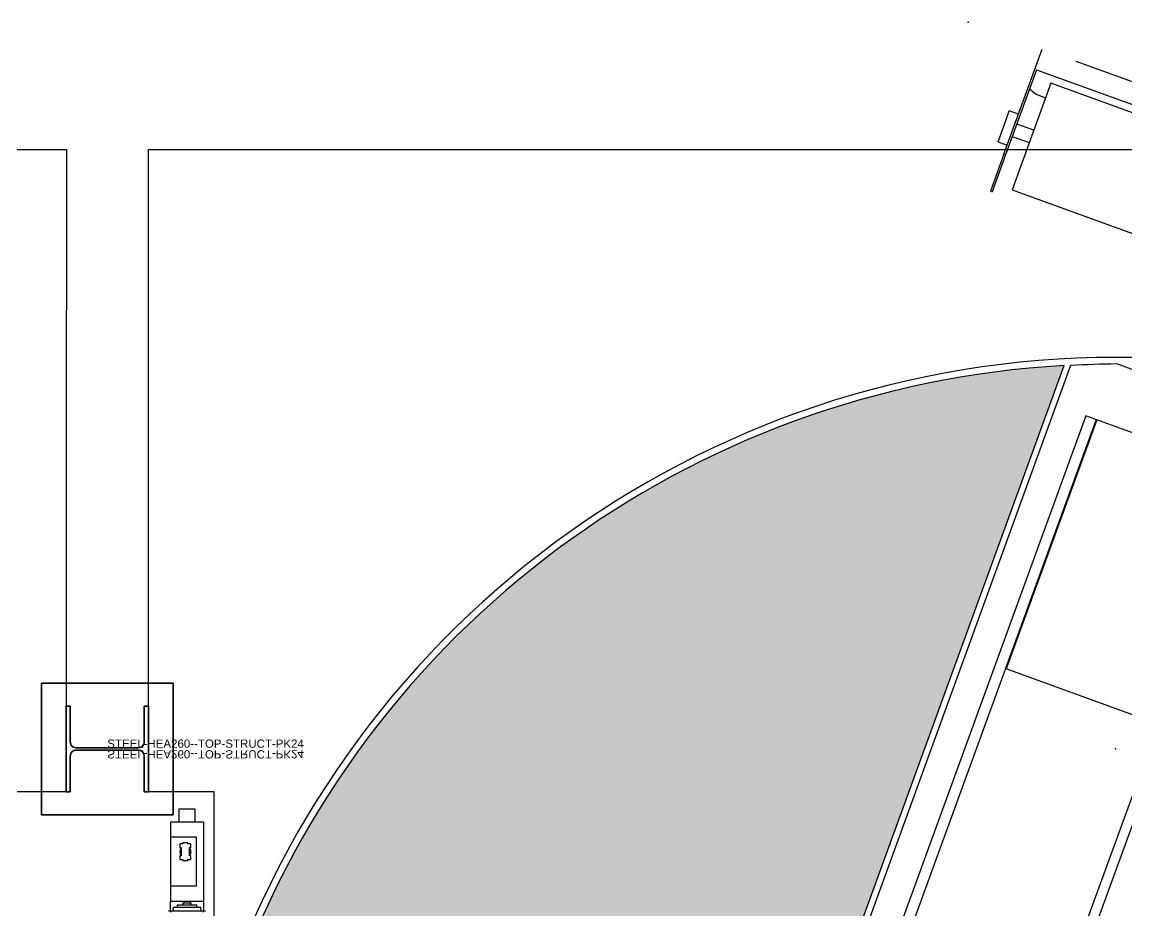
# Model space of a CAD drawing. Header units: millimetres. Extents: x 748 to 17792, y 1005 to 4889.
# Drawn here: x 2632.1 to 2967.9, y 1950.3 to 2220.5 of the extents above; entities that cross this region are included whole.
import ezdxf

# ---------------------------------------------------------------- set-up
doc = ezdxf.new("R2010")
doc.units = ezdxf.units.MM
doc.linetypes.add('PHANTOM', pattern=[12.7, 6.35, -1.27, 1.27, -1.27, 1.27, -1.27])
for name, color, linetype in [('PK24-EQUIPMENT', 150, 'Continuous'), ('PK24E-STRUCT-STEEL', 254, 'Continuous'), ('PKE24E-HIDDEN', 7, 'Continuous')]:
    doc.layers.add(name, color=color, linetype=linetype)
for name, color, linetype, true_color in [('PK24-SYS-ROOM', 8, 'Continuous', 0x808080), ('PK24E-COMP-PALLET', 132, 'Continuous', 0x00b7c8), ('PK24E-HELPER', 253, 'PHANTOM', 0xa1a1a1), ('PK24E-SYS-LIFT', 31, 'Continuous', 0xffcc5a)]:
    doc.layers.add(name, color=color, linetype=linetype, true_color=true_color)
doc.styles.get("Standard").update_dxf_attribs({"font": 'arial.ttf'})

# ---------------------------------------------------------------- blocks, each defined once
blk = doc.blocks.new('ELIFTTT-CHASIS--TOP-COMP-PKE24')
at = {"layer": 'PK24E-HELPER'}
blk.add_point((0, 167.5), dxfattribs=at)
at = {"layer": 'PK24E-SYS-LIFT'}
for p, q in [((-284.75, 149.25), (-284.75, 145.25)), ((-283.91, 149.25), (-284.75, 149.25)), ((-279.75, 149.25), (-283.91, 149.25)), ((-279.75, 145.25), (-279.75, 149.25)), ((-287.25, 145.25), (-287.25, 140.65)), ((-277.25, 145.25), (-287.25, 145.25)), ((-277.25, 145.25), (-277.25, 121.25)), ((-279.35, 140.65), (-287.25, 140.65)), ((-287.25, 140.65), (-287.25, 125.85)), ((-284.4, 138.62), (-284.4, 137.52)), ((-283.48, 138.62), (-284.4, 138.62)), ((-283.48, 138.95), (-283.48, 138.62)), ((-282.02, 138.95), (-283.48, 138.95)), ((-282.02, 138.62), (-282.02, 138.95)), ((-281.1, 138.62), (-282.02, 138.62)), ((-281.1, 137.52), (-281.1, 138.62)), ((-279.35, 125.85), (-279.35, 140.65)), ((-284.4, 137.52), (-284.02, 137.52)), ((-284.4, 134.98), (-284.4, 133.88)), ((-284.02, 134.98), (-284.4, 134.98)), ((-284.02, 137.52), (-284.02, 134.98)), ((-281.48, 137.52), (-281.1, 137.52)), ((-281.48, 134.98), (-281.48, 137.52)), ((-281.1, 134.98), (-281.48, 134.98)), ((-281.1, 133.88), (-281.1, 134.98)), ((-284.4, 133.88), (-283.48, 133.88)), ((-283.48, 133.88), (-283.48, 133.55)), ((-283.48, 133.55), (-282.02, 133.55)), ((-282.02, 133.88), (-281.1, 133.88)), ((-282.02, 133.55), (-282.02, 133.88)), ((-287.25, 125.85), (-287.25, 121.25)), ((-287.25, 125.85), (-279.35, 125.85)), ((-287.25, 121.25), (-277.25, 121.25)), ((-287.25, 118.3), (-287.25, 121.25)), ((-283.25, 121.25), (-283.25, 120.7)), ((-281.25, 120.7), (-281.25, 121.25)), ((-277.25, 121.25), (-277.25, 118.3)), ((-287.82, 118.3), (-287.22, 118.3)), ((-287.22, 118.3), (-287.24, 117.91)), ((-287.22, 118.3), (-277.28, 118.3)), ((-286.47, 119.4), (-286.53, 118.3)), ((-286.47, 119.4), (-278.03, 119.4)), ((-285.25, 120.1), (-285.25, 119.4)), ((-285.25, 120.1), (-279.25, 120.1)), ((-283.4, 120.7), (-283.5, 120.6)), ((-283.5, 120.6), (-283.5, 120.1)), ((-281, 120.6), (-283.5, 120.6)), ((-283.4, 120.7), (-281.1, 120.7)), ((-281, 120.6), (-281.1, 120.7)), ((-281, 120.1), (-281, 120.6)), ((-279.25, 119.4), (-279.25, 120.1)), ((-277.97, 118.3), (-278.03, 119.4)), ((-277.26, 117.91), (-277.28, 118.3)), ((-277.28, 118.3), (-276.68, 118.3))]:
    blk.add_line(p, q, dxfattribs=at)
for start, end in [(137.63, 222.37), (317.63, 42.37)]:
    blk.add_arc((-282.75, 136.25), 1.72, start, end, dxfattribs=at)
for points, knots in [([(-282.41, 121.25), (-282.39, 121.24), (-282.34, 121.21), (-282.25, 121.2), (-282.16, 121.21), (-282.11, 121.24), (-282.09, 121.25)], [0, 0, 0, 0, 0.230406, 0.49981, 0.78779, 1, 1, 1, 1]), ([(-287.82, 118.3), (-287.82, 118.3), (-287.83, 118.3), (-287.83, 118.28), (-287.83, 118.28)], [0, 0, 0, 0, 0.487803, 1, 1, 1, 1]), ([(-276.67, 118.28), (-276.67, 118.28), (-276.67, 118.3), (-276.68, 118.3), (-276.68, 118.3)], [0, 0, 0, 0, 0.485402, 1, 1, 1, 1])]:
    blk.add_open_spline(points, degree=3, knots=knots, dxfattribs=at)
blk = doc.blocks.new('STEEL-HEA260--TOP-STRUCT-PK24')
at = {"layer": 'PK24E-STRUCT-STEEL', "color": 8, "true_color": 0x808080}
blk.add_lwpolyline([(11.25, 13), (11.25, 2.175, -0.4142136), (9.45, 0.375), (-9.45, 0.375, -0.4142136), (-11.25, 2.175), (-11.25, 13), (-12.5, 13), (-12.5, -13), (-11.25, -13), (-11.25, -2.175, -0.4142136), (-9.45, -0.375), (9.45, -0.375, -0.4142136), (11.25, -2.175), (11.25, -13), (12.5, -13), (12.5, 13)], format="xyb", close=True, dxfattribs=at)
at = {"layer": 'PKE24E-HIDDEN'}
blk.add_attdef('COMP_TYPE', (0, 0.375), '', height=2.5, dxfattribs=at)
blk = doc.blocks.new('STEEL-HEA260-WPLATE-TOP-STRUCT-PK24')
at = {"layer": 'PK24E-STRUCT-STEEL', "color": 8, "true_color": 0x808080}
blk.add_lwpolyline([(-20, 20), (20, 20), (20, -20), (-20, -20)], close=True, dxfattribs=at)
blk.add_blockref('STEEL-HEA260--TOP-STRUCT-PK24', (0, 0)).add_auto_attribs({'COMP_TYPE': 'STEEL-HEA260--TOP-STRUCT-PK24'})
blk = doc.blocks.new('ELIFT-COLUMNS--TOP-COMP-PKE24')
for p in [(-306.5, 167.5), (323.5, 167.5), (323.5, -167.5)]:
    blk.add_blockref('STEEL-HEA260-WPLATE-TOP-STRUCT-PK24', p)
blk = doc.blocks.new('ELIFTTT---TOP-SYS-PKE24')
for name in ['ELIFT-COLUMNS--TOP-COMP-PKE24', 'ELIFTTT-CHASIS--TOP-COMP-PKE24']:
    blk.add_blockref(name, (0, 0))
blk = doc.blocks.new('ROOM-TBANKWIDEDOOR--TOP-SYS-PKE24')
at = {"layer": 'PK24-SYS-ROOM'}
blk.add_lwpolyline([(-274, -83.09), (-274, -112.14), (-274, -154.51), (-294, -154.51), (-294, -252.11), (-294, -349.72), (311.13, -349.72), (311, -252.11), (311, -154.51), (274.26, -154.51), (274.26, -112.14), (274.26, -83.06, -0.742222)], format="xyb", close=True, dxfattribs=at)
blk.add_blockref('ELIFT-COLUMNS--TOP-COMP-PKE24', (0, 0), dxfattribs=at)
blk = doc.blocks.new('ROOM-CARDOOR--TOP-COMP-PK24')
at = {"layer": 'PK24-EQUIPMENT'}
for p, q in [((-151, -34.04), (-151, 0)), ((140, 0), (-140, 0)), ((151, -34.04), (151, 0)), ((-150.5, -6.5), (-150.5, -34.04)), ((-150.5, -6.5), (150.5, -6.5)), ((150.5, -6.5), (150.5, -34.04)), ((145, -8.81), (-145, -8.81)), ((-145, -8.81), (-145, -43.31)), ((145, -8.81), (145, -43.31)), ((161.5, -9), (151, -9)), ((161.5, -32), (161.5, -9)), ((163, -10.5), (161.5, -9)), ((-150.5, -12.64), (-148, -13.55)), ((150.5, -12.64), (148, -13.55)), ((163, -10.5), (163, -30.5)), ((-148, -13.55), (-145, -13.55)), ((148, -13.55), (145, -13.55)), ((-151, -21.06), (-154, -21.06)), ((-154, -26.06), (-154, -21.06)), ((-154, -31.06), (-154, -26.06)), ((-145, -24.06), (-150.5, -24.06)), ((150.5, -24.06), (145, -24.06)), ((-150.5, -28.06), (-145, -28.06)), ((145, -28.06), (150.5, -28.06)), ((-154, -31.06), (-151, -31.06)), ((161.5, -32), (151, -32)), ((163, -30.5), (161.5, -32)), ((-151, -34.04), (-150.5, -34.04)), ((-151, -34.04), (-151, -46)), ((-150.5, -34.04), (-150.5, -46)), ((150.5, -34.04), (151, -34.04)), ((150.5, -46), (150.5, -34.04)), ((151, -34.04), (151, -46)), ((-145, -43.31), (145, -43.31)), ((-151, -46), (-150.5, -46)), ((150.5, -46), (151, -46))]:
    blk.add_line(p, q, dxfattribs=at)
blk = doc.blocks.new('*U56')
at = {"layer": 'PK24E-COMP-PALLET'}
for p, q in [((262.27, 110), (-262.27, 110)), ((249.45, 100.42), (-249.45, 100.42)), ((249.45, -100.42), (249.45, 100.42)), ((249.45, 97.11), (-249.45, 97.11)), ((168.92, 47.89), (168.92, 96.89)), ((249.45, 96.89), (168.92, 96.89)), ((267.5, -96.99), (267.5, 96.99)), ((249.45, 47.67), (-249.45, 47.67)), ((249.45, 44.65), (-249.45, 44.65))]:
    blk.add_line(p, q, dxfattribs=at)
blk.add_arc((7.5, 0), 277.5, 20.4566, 23.3531, dxfattribs=at)
blk = doc.blocks.new('*U60')
at = {"layer": 'PK24-SYS-ROOM'}
h = blk.add_hatch(dxfattribs=at)
h.set_pattern_fill('ANGLE', color=256, angle=-20)
h.set_pattern_definition([(340, (-12544.818, -11706.171), (2.3890107, 6.563753), [5.08, -1.905]), (70, (-12544.818, -11706.171), (-6.563753, 2.3890107), [5.08, -1.905])])
edge = h.paths.add_edge_path()
edge.add_line((-194.49, -207.26), (-15.67, 284.05))
edge.add_arc((0.17, 0.09), 284.4, 93.1918, 226.8082)
for points in [[(-274, 83.09), (-274, 112.14), (-274, 154.51), (-294, 154.51), (-294, 252.11), (-294, 349.72), (311.13, 349.72), (311, 252.11), (311, 154.51), (274.26, 154.51), (274.26, 112.14), (274.26, 83.06, 0.742222)], [(-194.49, -207.26), (-15.67, 284.05, 0.659481)]]:
    blk.add_lwpolyline(points, format="xyb", close=True, dxfattribs=at)
blk.add_point((-44.84, 388.48), dxfattribs=at)
for name, p, rotation in [('ROOM-CARDOOR--TOP-COMP-PK24', (119.61, 328.63), 340.0000000000002), ('*U56', (0, 0), 70.00000000000017), ('*U56', (0, 0), 70.00000000000003)]:
    blk.add_blockref(name, p, dxfattribs=dict(at, rotation=rotation))
blk.add_blockref('ELIFT-COLUMNS--TOP-COMP-PKE24', (0, 0), dxfattribs=at)

msp = doc.modelspace()

# ---------------------------------------------------------------- block references
at = {"color": 50, "lineweight": 9}
for name, p in [('*U60', (2964.44, 1832)), ('ELIFTTT---TOP-SYS-PKE24', (2334.44, 1832)), ('ELIFTTT---TOP-SYS-PKE24', (2964.44, 1832))]:
    msp.add_blockref(name, p, dxfattribs=at)
at = {"color": 50, "lineweight": 9, "xscale": -1, "rotation": 180}
msp.add_blockref('ROOM-TBANKWIDEDOOR--TOP-SYS-PKE24', (2334.44, 1832), dxfattribs=at)

doc.saveas('drawing.dxf')
